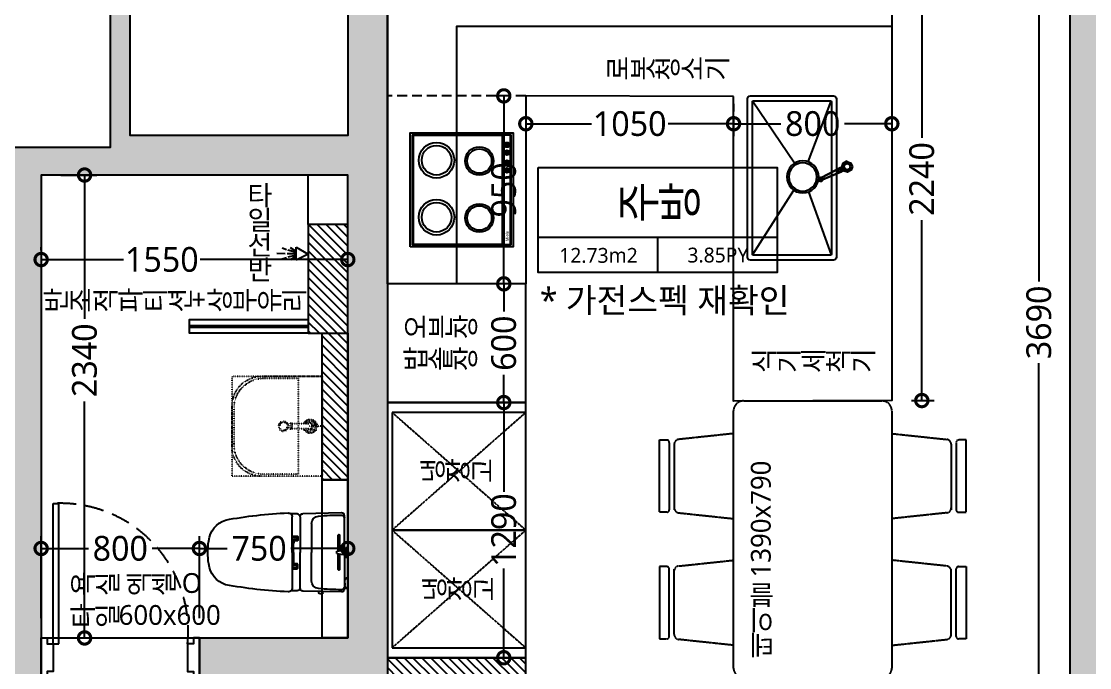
# Model space of a CAD drawing. Header units: millimetres. Extents: x -41292 to 298682, y -22072 to 33155.
# Drawn here: x 261458 to 266858, y 8389 to 11656 of the extents above; entities that cross this region are included whole.
import ezdxf
from ezdxf.enums import TextEntityAlignment as Align

# ---------------------------------------------------------------- set-up
doc = ezdxf.new("R2010")
doc.units = ezdxf.units.MM
for name, pattern in [('CONT', [2, 1, 1]), ('DASHED2', [0.375, 0.25, -0.125]), ('DH-HID2', [1.2, 0.8, -0.4]), ('DOT', [0.25, 0, -0.25]), ('HIDDEN', [9.525, 6.35, -3.175])]:
    doc.linetypes.add(name, pattern=pattern)
for name, color, linetype in [('0-ELC TEXT', 7, 'Continuous'), ('03-TEXT', 3, 'Continuous'), ('06-FUR', 6, 'Continuous'), ('07-DIM WAL', 5, 'Continuous'), ('3.기호.계단선', 30, 'Continuous'), ('BATH', 4, 'Continuous'), ('CO-BATH', 6, 'Continuous'), ('CO-FURB-DN', 9, 'Continuous'), ('fin', 5, 'Continuous'), ('FU-FURM', 251, 'DH-HID2'), ('P-门', 4, 'Continuous'), ('S-DIM', 7, 'Continuous'), ('TOILET-1', 6, 'Continuous'), ('문자선', 3, 'Continuous'), ('벽1', 2, 'Continuous'), ('욕실마감선', 4, 'Continuous'), ('인테리어_가구_제작', 6, 'Continuous'), ('인테리어_기타', 8, 'Continuous'), ('인테리어_창호', 4, 'Continuous'), ('인테리어_키친', 6, 'Continuous'), ('인테리어_해치_벽체', 8, 'Continuous'), ('창호', 4, 'Continuous')]:
    doc.layers.add(name, color=color, linetype=linetype)
doc.styles.add('DH-TEXT', font='@Microsoft JhengHei UI Light.ttf')
doc.styles.add('넥슨고딕', font='@Microsoft JhengHei Light.ttf')
doc.styles.add('돋움', font='malgun.ttf')
doc.styles.add('코레일둥고', font='@Microsoft JhengHei Light.ttf')
doc.dimstyles.new('50', dxfattribs={"dimscale": 50, "dimtxt": 2.5, "dimasz": 2.5, "dimexe": 1.25, "dimexo": 2, "dimtad": 0, "dimdec": 0, "dimtxsty": '넥슨고딕', "dimblk": 'DOTSMALL', "dimcen": 2.5, "dimclrd": 1, "dimclre": 1, "dimclrt": 2, "dimadec": 0, "dimazin": 0, "dimtfac": 1, "dimtdec": 0, "dimtix": 1, "dimtmove": 0, "dimatfit": 3, "dimldrblk": 'DOTSMALL', "dimfxl": 1.25, "dimarcsym": 0})

# ---------------------------------------------------------------- blocks, each defined once
blk = doc.blocks.new('rhsiehxedsl')
at = {"layer": '인테리어_해치_벽체'}
h = blk.add_hatch(color=256, dxfattribs=at)
h.dxf.hatch_style = 1
h.paths.add_polyline_path([(54266, -16290.6), (54266, -16490.6), (54366, -16490.6), (54366, -21710.6), (54566, -21710.6), (54566, -19100.6), (54641, -19100.6), (54641, -17710.6), (54566, -17710.6), (54566, -16290.6)])
h.paths.add_polyline_path([(52456, -17810.6), (53466, -17810.6), (53466, -18020.6), (52456, -18020.6)])
h.paths.add_polyline_path([(57966, -28160.6), (57966, -28360.6), (59146, -28360.6), (59146, -18980.6), (58046, -18980.6), (58046, -17710.6), (57181, -17710.6), (57181, -17910.6), (57846, -17910.6), (57846, -18665.6), (57636, -18665.6), (57636, -18880.6), (57266, -18880.6), (57266, -21510.6), (55466, -21510.6), (55466, -21710.6), (56386, -21710.6), (56386, -23110.6), (55556, -23110.6), (55556, -23310.6), (57236, -23310.6), (57236, -21810.6), (57566, -21810.6), (57566, -21710.6), (57466, -21710.6), (57466, -19230.6), (58986, -19230.6), (58986, -21710.6), (58366, -21710.6), (58366, -21810.6), (58986, -21810.6), (58986, -23210.6), (58846, -23210.6), (58846, -26860.6), (57966, -26860.6), (57966, -27060.6), (58846, -27060.6), (58846, -28160.6)])
h.paths.add_polyline_path([(54456, -27060.6), (54966, -27060.6), (54966, -26860.6), (54656, -26860.6), (54656, -23110.6), (54456, -23110.6)])
h.paths.add_polyline_path([(54456, -28160.6), (54566, -28160.6), (54566, -28650.6), (54456, -28650.6)])
h.paths.add_polyline_path([(49456, -23190.6), (49656, -23190.6), (49656, -28650.6), (49456, -28650.6)])
h.paths.add_polyline_path([(48556, -23190.6), (48556, -23390.6), (45866, -23390.6), (45866, -28280.6), (46566, -28280.6), (46566, -28480.6), (45666, -28480.6), (45666, -23190.6)])
h.paths.add_polyline_path([(49616, -18160.6), (50716, -18160.6), (50716, -18920.6), (49616, -18920.6)], flags=16)
h.paths.add_polyline_path([(48866, -16790.6), (49496, -16790.6), (49496, -16290.6), (50806, -16290.6), (50806, -16490.6), (49616, -16490.6), (49616, -17950.6), (50766, -17950.6), (50766, -17810.6), (51456, -17810.6), (51456, -18020.6), (50916, -18020.6), (50916, -21660.6), (49966, -21660.6), (49966, -21460.6), (50716, -21460.6), (50716, -19120.6), (49166, -19120.6), (49166, -21660.6), (48966, -21660.6), (48966, -18980.6), (49516, -18980.6), (49516, -18160.6), (48966, -18160.6), (48966, -17950.6), (49296, -17950.6), (49296, -17730.6), (49516, -17730.6), (49516, -16990.6), (48866, -16990.6)])
h.paths.add_polyline_path([(45666, -16790.6), (45866, -16790.6), (45866, -21460.6), (48066, -21460.6), (48066, -21660.6), (45866, -21660.6), (45866, -22050.6), (45666, -22050.6)])
at = {"layer": '벽1'}
for points in [[(48866, -16790.6), (49496, -16790.6), (49496, -16290.6), (50806, -16290.6), (50806, -16490.6), (49616, -16490.6), (49616, -17950.6), (50766, -17950.6), (50766, -17810.6), (51456, -17810.6), (51456, -18020.6), (50916, -18020.6), (50916, -21660.6)], [(49966, -21660.6), (49966, -21460.6), (50716, -21460.6), (50716, -19120.6), (49166, -19120.6), (49166, -21660.6)], [(48966, -21660.6), (48966, -18980.6), (49516, -18980.6), (49516, -18160.6), (48966, -18160.6), (48966, -17950.6), (49296, -17950.6), (49296, -17730.6), (49516, -17730.6), (49516, -16990.6), (48866, -16990.6), (48866, -16790.6)], [(54266, -16290.6), (54266, -16490.6), (54366, -16490.6), (54366, -21710.6), (54566, -21710.6), (54566, -19100.6), (54641, -19100.6), (54641, -17710.6), (54566, -17710.6), (54566, -16290.6), (54266, -16290.6)]]:
    blk.add_lwpolyline(points, dxfattribs=at)
blk.add_lwpolyline([(49616, -18160.6), (50716, -18160.6), (50716, -18920.6), (49616, -18920.6)], close=True, dxfattribs=at)
blk = doc.blocks.new('gasdgasdgsd')
at = {"layer": 'CO-BATH', "color": 8, "linetype": 'DOT'}
for p, q in [((103359.9, 11032.7), (103054.9, 11032.7)), ((103054.9, 11032.7), (103054.9, 10527.7)), ((103349.9, 11022.7), (103174.9, 11022.7)), ((103174.9, 11022.7), (103174.9, 10537.7)), ((103499.9, 10687.7), (103499.9, 10872.7)), ((103509.9, 10677.7), (103509.9, 10882.7)), ((103054.9, 10780.2), (103119.9, 10780.2)), ((103114.9, 10792.7), (103205.4, 10792.7)), ((103114.9, 10767.7), (103205.4, 10767.7)), ((103205.4, 10793.7), (103210.4, 10793.7)), ((103205.4, 10766.7), (103205.4, 10793.7)), ((103205.4, 10766.7), (103210.4, 10766.7)), ((103210.4, 10794.7), (103215.4, 10794.7)), ((103210.4, 10765.7), (103210.4, 10794.7)), ((103210.4, 10765.7), (103215.4, 10765.7)), ((103215.4, 10765.7), (103215.4, 10794.7)), ((103174.9, 10537.7), (103349.9, 10537.7)), ((103054.9, 10527.7), (103359.9, 10527.7))]:
    blk.add_line(p, q, dxfattribs=at)
blk.add_lwpolyline([(103509.9, 10527.7), (103509.9, 11032.7), (103054.9, 11032.7), (103054.9, 10527.7)], close=True, dxfattribs=at)
for radius in [25, 20]:
    blk.add_circle((103249.9, 10780.2), radius, dxfattribs=at)
for centre, radius, start, end in [((103349.9, 10872.7), 150, 0, 90), ((103359.9, 10882.7), 150, 0, 90), ((103114.9, 10780.2), 35, 20.9248, 339.0751), ((103114.9, 10780.2), 30, 24.6243, 335.3757), ((103114.9, 10780.2), 25, 30, 330), ((103114.9, 10780.2), 18, 43.9829, 316.017), ((103114.9, 10780.2), 12.5, 90, 270), ((103349.9, 10687.7), 150, 270, 0), ((103359.9, 10677.7), 150, 270, 0)]:
    blk.add_arc(centre, radius, start, end, dxfattribs=at)
blk = doc.blocks.new('A$C4B2D31F0')
at = {"layer": 'fin', "color": 8}
for p, q in [((168.9, 697.3), (168.9, 707.3)), ((168.9, 707.3), (216.9, 707.3)), ((192.9, 707.3), (192.9, 716)), ((216.9, 697.3), (216.9, 707.3)), ((185, 690.9), (20.4, 690.9)), ((37.2, 692.3), (24.7, 692.3)), ((37.2, 692.3), (49.7, 692.3)), ((106.4, 666.3), (184.4, 666.3)), ((106.4, 659.3), (185.5, 659.3)), ((168.9, 697.3), (216.9, 697.3)), ((186, 692.5), (180.6, 697.3)), ((181.6, 685.5), (186, 692.5)), ((187, 651.2), (181.6, 685.5)), ((181.6, 685.5), (204.3, 685.5)), ((186, 692.5), (199.9, 692.5)), ((187, 651.2), (198.9, 651.2)), ((198.9, 651.2), (204.3, 685.5)), ((199.9, 692.5), (205.3, 697.3)), ((204.3, 685.5), (199.9, 692.5)), ((200.4, 659.3), (279.4, 659.3)), ((200.9, 690.9), (365.5, 690.9)), ((201.4, 666.3), (279.4, 666.3)), ((-16, 576.9), (-16, 564.8)), ((-12, 580.9), (-4.8, 580.9)), ((-12, 560.8), (-4.3, 560.8)), ((47.7, 523.7), (192.9, 523.7)), ((338.2, 523.7), (192.9, 523.7)), ((12.6, 465.9), (192.9, 465.9)), ((192.9, 433.7), (146.6, 433.7)), ((373.3, 465.9), (192.9, 465.9)), ((192.9, 433.7), (239.3, 433.7)), ((192.9, 426.6), (13.7, 426.6)), ((192.9, 426.6), (372.2, 426.6))]:
    blk.add_line(p, q, dxfattribs=at)
for points in [[(20.4, 690.9), (7.9, 690.9, 0.421209), (-7.1, 675.5), (-2.4, 480.5, 0.001659)], [(365.5, 690.9), (378, 690.9, -0.421209), (392.9, 675.5), (388.3, 480.5, -0.001659)], [(12.6, 465.9, 0.371724), (-1.8, 451.2, 0.003515), (-1, 420.3, 0.320541)], [(110.4, 426.6), (110.4, 450.8, -0.414214), (114.4, 454.8), (130.9, 454.8, -0.414214), (134.9, 450.8), (134.9, 435.2), (134.9, 426.6)], [(134.9, 435.2), (144.6, 435.2, -0.414214), (146.6, 433.2), (146.6, 426.6)], [(251, 435.2), (241.3, 435.2, 0.414214), (239.3, 433.2), (239.3, 426.6)], [(275.5, 426.6), (275.5, 450.8, 0.414214), (271.5, 454.8), (255, 454.8, 0.414214), (251, 450.8), (251, 435.2), (251, 426.6)], [(373.3, 465.9, -0.371724), (387.7, 451.2, -0.003515), (386.9, 420.3, -0.320541)]]:
    blk.add_lwpolyline(points, format="xyb", dxfattribs=at)
for centre in [(122.9, 440.9), (262.9, 440.9)]:
    blk.add_circle(centre, 8, dxfattribs=at)
for centre, radius, start, end in [((24.7, 707.3), 15, 180, 270), ((49.7, 707.3), 15, 270, 0), ((1004.3, 663.1), 1000, 179.3116, 185.9437), ((20.4, 674.9), 16, 90, 179.3116), ((106.4, 662.8), 3.5, 90, 270), ((279.4, 662.8), 3.5, 270, 90), ((365.5, 674.9), 16, 0.6884, 90), ((-618.4, 663.1), 1000, 354.0563, 0.6884), ((-12, 576.9), 4, 90, 180), ((-12, 564.8), 4, 180, 270), ((49.4, 563.7), 40, 185.9437, 267.5129), ((336.5, 563.7), 40, 272.4871, 354.0563), ((12.6, 480.9), 15, 181.3651, 270), ((373.3, 480.9), 15, 270, 358.6349), ((13.7, 406.6), 20, 90, 182.3333), ((2197.7, 495.6), 2205.9, 182.3333, 190.6081), ((-1811.8, 495.6), 2205.9, 349.3919, 357.6667), ((372.2, 406.6), 20, 357.6667, 90), ((148.7, 128.9), 125.5, 198.2964, 263.4241), ((237.2, 128.9), 125.5, 276.5759, 341.7036), ((192.9, 405.9), 405.9, 261.6993, 270), ((192.9, 405.9), 405.9, 270, 278.3007)]:
    blk.add_arc(centre, radius, start, end, dxfattribs=at)
blk = doc.blocks.new('AC-8')
at = {"layer": 'BATH'}
for p, q in [((-50.8, 54), (-0.1, 142.7)), ((-0.1, 142.7), (45.4, 54)), ((45.4, 54), (-50.8, 54)), ((-24.7, 46.5), (-46.3, 12.2)), ((-13.5, 47.3), (-27.7, -7.9)), ((-1.6, 49.5), (-1.6, -10.8)), ((10.4, 47.3), (24.5, -7.9)), ((21.6, 46.5), (43.2, 12.2)), ((-31.4, -16.2), (-41.1, -49)), ((-1.6, -27.3), (-1.6, -88.5)), ((28.3, -16.2), (38, -49))]:
    blk.add_line(p, q, dxfattribs=at)
blk = doc.blocks.new('A$C1AC25B95')
at = {"layer": '욕실마감선', "color": 8}
for p, q in [((28.3, 72.3), (28.3, 75)), ((53.3, 73.7), (53.3, 75))]:
    blk.add_line(p, q, dxfattribs=at)
at = {"layer": 'TOILET-1', "linetype": 'Continuous', "xscale": 0.873786407766195, "yscale": 0.873786407766195, "zscale": 0.873786407766195, "rotation": 180}
blk.add_blockref('AC-8', (39.7, 124.7), dxfattribs=at)
blk = doc.blocks.new('asesdxd')
at = {"layer": 'P-门', "linetype": 'HIDDEN', "ltscale": 15}
blk.add_arc((79263.5, 8574.2), 645.8, 354.2444, 93.3276, dxfattribs=at)
at = {"layer": '창호'}
for p, q in [((79226, 8509.4), (79226, 9219.4)), ((79226, 9219.4), (79256, 9219.4)), ((79256, 8509.4), (79256, 9218.8)), ((79166, 8339.4), (79166, 8539.4)), ((79166, 8539.4), (79966, 8539.4)), ((79166, 8539.4), (79166, 8339.4)), ((79966, 8539.4), (79966, 8339.4)), ((79226, 8509.4), (79256, 8509.4))]:
    blk.add_line(p, q, dxfattribs=at)
for points in [[(79166, 8539.4), (79196, 8539.4), (79196, 8509.4), (79226, 8509.4), (79226, 8369.4), (79196, 8369.4), (79196, 8339.4), (79166, 8339.4), (79166, 8539.4)], [(79966, 8539.4), (79936, 8539.4), (79936, 8509.4), (79906, 8509.4), (79906, 8369.4), (79936, 8369.4), (79936, 8339.4), (79966, 8339.4), (79966, 8539.4)]]:
    blk.add_lwpolyline(points, dxfattribs=at)
blk = doc.blocks.new('FB-009')
at = {"layer": 'CO-FURB-DN', "color": 251}
for p, q in [((10, 510), (10, 10)), ((278, 510), (10, 510)), ((13.4, 505.2), (13.4, 53.7)), ((275.4, 505.2), (13.4, 505.2)), ((566, 510), (266.8, 510)), ((563.4, 505.2), (266.8, 505.2)), ((563.4, 53.7), (563.4, 505.2)), ((566, 10), (566, 510)), ((10, 50), (278, 50)), ((10, 10), (278, 10)), ((12.2, 46.5), (12.2, 13.4)), ((276.4, 46.5), (12.2, 46.5)), ((12.2, 13.4), (276.4, 13.4)), ((13.4, 53.7), (275.4, 53.7)), ((266.8, 53.7), (563.4, 53.7)), ((266.8, 50), (566, 50)), ((564.4, 46.5), (266.8, 46.5)), ((266.8, 13.4), (564.4, 13.4)), ((266.8, 10), (566, 10)), ((385, 40.6), (385, 21.8)), ((388, 40.6), (388, 21.8)), ((424.2, 40.6), (424.2, 21.8)), ((427.2, 40.6), (427.2, 21.8)), ((474.9, 40.6), (474.9, 21.8)), ((477.9, 40.6), (477.9, 21.8)), ((514, 40.6), (514, 21.8)), ((517, 40.6), (517, 21.8)), ((564.4, 13.4), (564.4, 46.5))]:
    blk.add_line(p, q, dxfattribs=at)
at = {"layer": 'CO-FURB-DN'}
blk.add_lwpolyline([(0, 520), (576, 520), (576, 0), (0, 0)], close=True, dxfattribs=at)
at = {"layer": 'CO-FURB-DN', "color": 251}
for centre, radius in [((149.6, 387.2), 89.9), ((149.6, 387.2), 74.9), ((437.6, 387.2), 89.9), ((437.6, 387.2), 74.9), ((145.8, 170.8), 72), ((145.8, 170.8), 62), ((433.8, 170.8), 72), ((433.8, 170.8), 62), ((386.5, 31.2), 12.5), ((386.5, 31.2), 9.52), ((425.6, 31.2), 12.5), ((425.6, 31.2), 9.52), ((476.3, 31.2), 12.5), ((476.3, 31.2), 9.52), ((515.5, 31.2), 12.5), ((515.5, 31.2), 9.52)]:
    blk.add_circle(centre, radius, dxfattribs=at)
at = {"layer": 'CO-FURB-DN', "color": 251, "style": 'DH-TEXT'}
blk.add_text('Miele', height=15, dxfattribs=at).set_placement((29, 23.1))
blk = doc.blocks.new('F-507')
at = {"layer": 'FU-FURM'}
for p, q in [((462.5, 775), (97.4, 775)), ((97.4, 775), (97.4, 737.5)), ((462.5, 737.5), (462.5, 775)), ((737.5, 775), (1102.6, 775)), ((737.5, 737.5), (737.5, 775)), ((1102.6, 775), (1102.6, 737.5)), ((109.9, 725), (450, 725)), ((1090.1, 725), (750, 725)), ((64.9, 400), (94.5, 678.3)), ((119.3, 700), (450, 700)), ((465.4, 678.3), (495, 400)), ((734.6, 678.3), (705, 400)), ((1080.7, 700), (750, 700)), ((1135.1, 400), (1105.5, 678.3)), ((-50, 400), (1250, 400)), ((-100, -350), (-100, 350)), ((1300, 350), (1300, -350)), ((1250, -400), (-50, -400)), ((64.9, -400), (94.5, -678.3)), ((465.4, -678.3), (495, -400)), ((734.6, -678.3), (705, -400)), ((1135.1, -400), (1105.5, -678.3)), ((119.3, -700), (450, -700)), ((1080.7, -700), (750, -700)), ((97.4, -775), (97.4, -737.5)), ((109.9, -725), (450, -725)), ((462.5, -737.5), (462.5, -775)), ((737.5, -737.5), (737.5, -775)), ((1090.1, -725), (750, -725)), ((1102.6, -775), (1102.6, -737.5)), ((462.5, -775), (97.4, -775)), ((737.5, -775), (1102.6, -775))]:
    blk.add_line(p, q, dxfattribs=at)
for centre, radius, start, end in [((109.9, 737.5), 12.5, 180, 270), ((450, 737.5), 12.5, 270, 0), ((750, 737.5), 12.5, 180, 270), ((1090.1, 737.5), 12.5, 270, 0), ((119.3, 675), 25, 90, 172.4054), ((440.6, 675), 25, 7.5946, 90), ((759.4, 675), 25, 90, 172.4054), ((1080.7, 675), 25, 7.5946, 90), ((-50, 350), 50, 90, 180), ((1250, 350), 50, 0, 90), ((-50, -350), 50, 180, 270), ((1250, -350), 50, 270, 0), ((119.3, -675), 25, 187.5946, 270), ((440.6, -675), 25, 270, 352.4054), ((759.4, -675), 25, 187.5946, 270), ((1080.7, -675), 25, 270, 352.4054), ((109.9, -737.5), 12.5, 90, 180), ((450, -737.5), 12.5, 0, 90), ((750, -737.5), 12.5, 90, 180), ((1090.1, -737.5), 12.5, 0, 90)]:
    blk.add_arc(centre, radius, start, end, dxfattribs=at)
blk = doc.blocks.new('A$Cd2137294')
at = {"color": 8}
for p, q in [((0, 515.7), (0, 95.7)), ((815, 530.7), (15, 530.7)), ((25, 500.7), (25, 110.7)), ((340.8, 293.2), (26.5, 504.3)), ((800, 505.7), (30, 505.7)), ((803.5, 504.3), (476.8, 296.3)), ((805, 110.7), (805, 500.7)), ((830, 95.7), (830, 515.7)), ((333.3, 224.1), (26.5, 107.2)), ((485.4, 221.7), (803.5, 107.2)), ((15, 80.7), (815, 80.7)), ((30, 105.7), (800, 105.7)), ((369.9, 37.2, 10), (387.7, 73, 30))]:
    blk.add_line(p, q, dxfattribs=at)
for points, elevation in [([(356.2, 0), (375.9, 6.6), (385.1, 25.1), (378.5, 44.7), (360, 54), (340.3, 47.4), (331.1, 28.9), (337.7, 9.2)], -74.1), ([(356.5, 10.4), (368.3, 14.3), (373.8, 25.5), (369.9, 37.2), (358.8, 42.8), (347, 38.8), (341.4, 27.7), (345.4, 15.9)], 10)]:
    blk.add_lwpolyline(points, close=True, dxfattribs=dict(at, elevation=elevation))
blk.add_lwpolyline([(356.5, 10.4), (368.3, 14.3), (373.8, 25.5), (369.9, 37.2), (358.8, 42.8), (347, 38.8), (341.4, 27.7), (345.4, 15.9)], close=True, dxfattribs=at)
for centre, radius in [((409.8, 250.8), 81), ((409.8, 250.8), 71), ((357.5, 25.9), 21.9)]:
    blk.add_circle(centre, radius, dxfattribs=at)
for centre, radius, start, end in [((15, 515.7), 15, 90, 180), ((30, 500.7), 5, 90, 180), ((800, 500.7), 5, 0, 90), ((815, 515.7), 15, 0, 90), ((30, 110.7), 5, 180, 270), ((800, 110.7), 5, 270, 0), ((15, 95.7), 15, 180, 270), ((815, 95.7), 15, 270, 0)]:
    blk.add_arc(centre, radius, start, end, dxfattribs=at)
for points in [[(421.6, 167.8, -10), (421.9, 163.2, 40), (416.1, 159.4, 40), (412, 161.5, -10)], [(421.9, 163.2, 40), (428.1, 160.2, 40), (431.9, 162.7, -10), (421.6, 167.8, -10)], [(431.9, 162.7, -10), (428.1, 160.2, 40), (428.5, 153.3, 40), (432.6, 156.2, -10)], [(422.5, 150.1, 20), (382.5, 53.3, -30), (364, 62.5, -30), (413.2, 154.7, 20)], [(364, 62.5, -50), (364, 62.5, -30), (413.2, 154.7, 20), (413.2, 154.7)], [(422.5, 150.1), (413.2, 154.7), (364, 62.5, -50), (382.5, 53.3, -50)], [(382.5, 53.3, -30), (382.5, 53.3, -50), (422.5, 150.1), (422.5, 150.1, 20)], [(422.5, 150.1), (423, 149.9, -10), (412.7, 155, -10), (413.2, 154.7)], [(422.7, 154.5, 40), (422.5, 150.1, 20), (413.2, 154.7, 20), (416.6, 152.6, 40)], [(376.6, 78.6, 30), (358.8, 42.8, 10), (358.8, 42.8), (376.6, 78.6, 30)], [(369.9, 37.2, 10), (358.8, 42.8, 10), (376.6, 78.6, 30), (387.7, 73, 30)], [(376.6, 78.6, 30), (387.7, 73, 30), (369.9, 37.2), (358.8, 42.8)], [(382.5, 53.3, -30), (369.9, 37.2), (358.8, 42.8), (364, 62.5, -30)], [(358.8, 42.8), (364, 62.5, -30), (364, 62.5, -50), (359.5, 53.6, -70)], [(378, 44.3, -70), (382.5, 53.3, -50), (364, 62.5, -50), (359.5, 53.6, -70)], [(369.9, 37.2, 10), (369.9, 37.2, 10), (387.7, 73, 30), (369.9, 37.2)], [(339.9, 47, -70), (347, 38.8), (341.4, 27.7), (330.6, 28.5, -70)], [(358.8, 42.8), (347, 38.8), (339.9, 47, -70), (359.5, 53.6, -70)], [(359.5, 53.6, -70), (358.8, 42.8), (369.9, 37.2), (378, 44.3, -70)], [(382.5, 53.3, -30), (369.9, 37.2), (378, 44.3, -70), (382.5, 53.3, -50)], [(373.8, 25.5), (369.9, 37.2), (378, 44.3, -70), (384.6, 24.7, -70)]]:
    blk.add_3dface(points, dxfattribs=at)
for points, invisible_edges in [([(428.5, 153.3, 40), (428.1, 160.2, 40), (421.9, 163.2, 40), (416.1, 159.4, 40)], 8), ([(413.2, 154.7), (412.7, 155, -10), (412, 161.5, -10), (416.1, 159.4, 40)], 8), ([(416.1, 159.4, 40), (416.6, 152.6, 40), (413.2, 154.7, 20), (413.2, 154.7)], 8), ([(416.1, 159.4, 40), (416.6, 152.6, 40), (422.7, 154.5, 40), (428.5, 153.3, 40)], 8), ([(422.7, 154.5, 40), (422.5, 150.1, 20), (422.5, 150.1), (423, 149.9, -10)], 8), ([(423, 149.9, -10), (432.6, 156.2, -10), (428.5, 153.3, 40), (422.7, 154.5, 40)], 8), ([(358.8, 42.8, 10), (347, 38.8, 10), (341.4, 27.7, 10), (345.4, 15.9, 10)], 8), ([(369.9, 37.2, 10), (358.8, 42.8, 10), (345.4, 15.9, 10), (356.5, 10.4, 10)], 10), ([(356.5, 10.4, 10), (368.3, 14.3, 10), (373.8, 25.5, 10), (369.9, 37.2, 10)], 8)]:
    blk.add_3dface(points, dxfattribs=dict(at, invisible_edges=invisible_edges))
blk = doc.blocks.new('ediehsx')
at = {"layer": '인테리어_해치_벽체'}
h = blk.add_hatch(dxfattribs=at)
h.set_pattern_fill('ANSI31', color=256, scale=10, angle=450)
h.paths.add_polyline_path([(51456, -7810.6), (52456, -7810.6), (52456, -8020.6), (51456, -8020.6)])
h.paths.add_polyline_path([(54456, -18160.6), (54566.7, -18160.6), (54566.7, -17960.6), (54456, -17960.6)])
h.paths.add_polyline_path([(58986, -10080.6), (58986, -10910.6), (58856, -10910.6), (58856, -10080.6)])
h.paths.add_polyline_path([(58986, -9480.6), (58786, -9480.6), (58786, -10080.6), (58986, -10080.6)])
h.paths.add_polyline_path([(50716, -9920.6), (50716, -10660.6), (50586, -10660.6), (50586, -9920.6)])
h.paths.add_polyline_path([(50716, -9370.6), (50516, -9370.6), (50516, -9920.6), (50716, -9920.6)])
h.paths.add_polyline_path([(51616, -11560.6), (50916, -11560.6), (50916, -11660.6), (51616, -11660.6)])
h.paths.add_polyline_path([(47966, -11660.6), (48066, -11660.6), (48066, -12190.6), (47966, -12190.6)])
at = {"layer": '03-TEXT'}
blk.add_lwpolyline([(51616, -11560.6), (50916, -11560.6), (50916, -11660.6), (51616, -11660.6)], close=True, dxfattribs=at)
at = {"layer": '문자선'}
for points in [[(50716, -9370.6), (50516, -9370.6), (50516, -9920.6), (50716, -9920.6), (50716, -9370.6)], [(50716, -9920.6), (50716, -10660.6), (50586, -10660.6), (50586, -9920.6), (50716, -9920.6)]]:
    blk.add_lwpolyline(points, dxfattribs=at)
blk = doc.blocks.new('_DotSmall')
at = {"color": 0, "linetype": 'ByBlock', "const_width": 0.5}
blk.add_lwpolyline([(-0.0625, 0, 1), (0.0625, 0, 1)], format="xyb", close=True, dxfattribs=at)
blk = doc.blocks.new('*D415')
at = {"layer": 'Defpoints', "color": 0, "transparency": 16777216}
for p in [(264008.4, 10329.4), (263896.9, 9729.4), (264008.4, 9729.4)]:
    blk.add_point(p, dxfattribs=at)
at = {"layer": 'S-DIM', "color": 1, "lineweight": -2, "transparency": 16777216}
for p, q in [((263908.4, 10329.4), (263834.4, 10329.4)), ((263896.9, 10329.4), (263896.9, 10189.5)), ((263896.9, 9729.4), (263896.9, 9869.3)), ((263908.4, 9729.4), (263834.4, 9729.4))]:
    blk.add_line(p, q, dxfattribs=at)
at = {"layer": 'S-DIM', "color": 1, "lineweight": -2, "transparency": 16777216, "xscale": 125, "yscale": 125, "zscale": 125}
for p, rotation in [((263896.9, 10329.4), 90), ((263896.9, 9729.4), 270)]:
    blk.add_blockref('_DotSmall', p, dxfattribs=dict(at, rotation=rotation))
at = {"layer": 'S-DIM', "color": 2, "transparency": 16777216, "insert": (263896.9, 10029.4), "char_height": 125, "attachment_point": 5, "rotation": 90, "style": '넥슨고딕'}
blk.add_mtext('600', dxfattribs=at)
blk = doc.blocks.new('*D399')
at = {"layer": 'Defpoints', "color": 0, "transparency": 16777216}
for p in [(264008.4, 9729.4), (263896.9, 8439.4), (264008.4, 8439.4)]:
    blk.add_point(p, dxfattribs=at)
at = {"layer": 'S-DIM', "color": 1, "lineweight": -2, "transparency": 16777216}
for p, q in [((263908.4, 9729.4), (263834.4, 9729.4)), ((263896.9, 9729.4), (263896.9, 9278.2)), ((263896.9, 8439.4), (263896.9, 8890.6)), ((263908.4, 8439.4), (263834.4, 8439.4))]:
    blk.add_line(p, q, dxfattribs=at)
at = {"layer": 'S-DIM', "color": 1, "lineweight": -2, "transparency": 16777216, "xscale": 125, "yscale": 125, "zscale": 125}
for p, rotation in [((263896.9, 9729.4), 90), ((263896.9, 8439.4), 270)]:
    blk.add_blockref('_DotSmall', p, dxfattribs=dict(at, rotation=rotation))
at = {"layer": 'S-DIM', "color": 2, "transparency": 16777216, "insert": (263896.9, 9084.4), "char_height": 125, "attachment_point": 5, "rotation": 90, "style": '넥슨고딕'}
blk.add_mtext('1290', dxfattribs=at)
blk = doc.blocks.new('*D400')
at = {"layer": 'Defpoints', "color": 0, "transparency": 16777216}
for p in [(263896.9, 11279.4), (264011.9, 11279.4), (264008.4, 10329.4)]:
    blk.add_point(p, dxfattribs=at)
at = {"layer": 'S-DIM', "color": 1, "lineweight": -2, "transparency": 16777216}
for p, q in [((263911.9, 11279.4), (263834.4, 11279.4)), ((263896.9, 11279.4), (263896.9, 10965.4)), ((263896.9, 10329.4), (263896.9, 10643.4)), ((263908.4, 10329.4), (263834.4, 10329.4))]:
    blk.add_line(p, q, dxfattribs=at)
at = {"layer": 'S-DIM', "color": 1, "lineweight": -2, "transparency": 16777216, "xscale": 125, "yscale": 125, "zscale": 125}
for p, rotation in [((263896.9, 11279.4), 90), ((263896.9, 10329.4), 270)]:
    blk.add_blockref('_DotSmall', p, dxfattribs=dict(at, rotation=rotation))
at = {"layer": 'S-DIM', "color": 2, "transparency": 16777216, "insert": (263896.9, 10804.4), "char_height": 125, "attachment_point": 5, "rotation": 90, "style": '넥슨고딕'}
blk.add_mtext('950', dxfattribs=at)
blk = doc.blocks.new('*D401')
at = {"layer": 'Defpoints', "color": 0, "transparency": 16777216}
for p in [(264008.4, 11279.4), (265058.5, 11275.5), (265058.5, 11138.7)]:
    blk.add_point(p, dxfattribs=at)
at = {"layer": 'S-DIM', "color": 1, "lineweight": -2, "transparency": 16777216}
for p, q in [((264008.4, 11179.4), (264008.4, 11076.2)), ((264008.4, 11138.7), (264339.7, 11138.7)), ((265058.5, 11138.7), (264727.2, 11138.7)), ((265058.5, 11175.5), (265058.5, 11076.2))]:
    blk.add_line(p, q, dxfattribs=at)
at = {"layer": 'S-DIM', "color": 1, "lineweight": -2, "transparency": 16777216, "xscale": 125, "yscale": 125, "zscale": 125, "rotation": 180}
blk.add_blockref('_DotSmall', (264008.4, 11138.7), dxfattribs=at)
at = {"layer": 'S-DIM', "color": 1, "lineweight": -2, "transparency": 16777216, "xscale": 125, "yscale": 125, "zscale": 125}
blk.add_blockref('_DotSmall', (265058.5, 11138.7), dxfattribs=at)
at = {"layer": 'S-DIM', "color": 2, "transparency": 16777216, "insert": (264533.5, 11138.7), "char_height": 125, "attachment_point": 5, "style": '넥슨고딕'}
blk.add_mtext('1050', dxfattribs=at)
blk = doc.blocks.new('*D402')
at = {"layer": 'Defpoints', "color": 0, "transparency": 16777216}
for p in [(265058.5, 11138.7), (265858.4, 11138.7), (265858.4, 11138.7)]:
    blk.add_point(p, dxfattribs=at)
at = {"layer": 'S-DIM', "color": 1, "lineweight": -2, "transparency": 16777216}
for p, q in [((265058.5, 11238.7), (265058.5, 11201.2)), ((265858.4, 11238.7), (265858.4, 11201.2)), ((265058.5, 11138.7), (265297.6, 11138.7)), ((265858.4, 11138.7), (265619.3, 11138.7))]:
    blk.add_line(p, q, dxfattribs=at)
at = {"layer": 'S-DIM', "color": 1, "lineweight": -2, "transparency": 16777216, "xscale": 125, "yscale": 125, "zscale": 125, "rotation": 180}
blk.add_blockref('_DotSmall', (265058.5, 11138.7), dxfattribs=at)
at = {"layer": 'S-DIM', "color": 1, "lineweight": -2, "transparency": 16777216, "xscale": 125, "yscale": 125, "zscale": 125}
blk.add_blockref('_DotSmall', (265858.4, 11138.7), dxfattribs=at)
at = {"layer": 'S-DIM', "color": 2, "transparency": 16777216, "insert": (265458.5, 11138.7), "char_height": 125, "attachment_point": 5, "style": '넥슨고딕'}
blk.add_mtext('800', dxfattribs=at)
blk = doc.blocks.new('*D403')
at = {"layer": 'Defpoints', "color": 0, "transparency": 16777216}
for p in [(265858.4, 11979.4), (265858.4, 9739.4), (266010.2, 9739.4)]:
    blk.add_point(p, dxfattribs=at)
at = {"layer": 'S-DIM', "color": 1, "lineweight": -2, "transparency": 16777216}
for p, q in [((265958.4, 11979.4), (266072.7, 11979.4)), ((266010.2, 11979.4), (266010.2, 11068.1)), ((266010.2, 9739.4), (266010.2, 10650.7)), ((265958.4, 9739.4), (266072.7, 9739.4))]:
    blk.add_line(p, q, dxfattribs=at)
at = {"layer": 'S-DIM', "color": 1, "lineweight": -2, "transparency": 16777216, "xscale": 125, "yscale": 125, "zscale": 125}
for p, rotation in [((266010.2, 11979.4), 90), ((266010.2, 9739.4), 270)]:
    blk.add_blockref('_DotSmall', p, dxfattribs=dict(at, rotation=rotation))
at = {"layer": 'S-DIM', "color": 2, "transparency": 16777216, "insert": (266010.2, 10859.4), "char_height": 125, "attachment_point": 5, "rotation": 90, "style": '넥슨고딕'}
blk.add_mtext('2240', dxfattribs=at)
blk = doc.blocks.new('*D386')
at = {"layer": 'Defpoints', "color": 0, "transparency": 16777216}
for p in [(263108.4, 10452), (261558.4, 10400.1), (263108.4, 10400.1)]:
    blk.add_point(p, dxfattribs=at)
at = {"layer": 'S-DIM', "color": 1, "lineweight": -2, "transparency": 16777216}
for p, q in [((261558.4, 10500.1), (261558.4, 10514.5)), ((263108.4, 10500.1), (263108.4, 10514.5)), ((261558.4, 10452), (261974.7, 10452)), ((263108.4, 10452), (262362.2, 10452))]:
    blk.add_line(p, q, dxfattribs=at)
at = {"layer": 'S-DIM', "color": 1, "lineweight": -2, "transparency": 16777216, "xscale": 125, "yscale": 125, "zscale": 125, "rotation": 180}
blk.add_blockref('_DotSmall', (261558.4, 10452), dxfattribs=at)
at = {"layer": 'S-DIM', "color": 1, "lineweight": -2, "transparency": 16777216, "xscale": 125, "yscale": 125, "zscale": 125}
blk.add_blockref('_DotSmall', (263108.4, 10452), dxfattribs=at)
at = {"layer": 'S-DIM', "color": 2, "transparency": 16777216, "insert": (262168.5, 10452), "char_height": 125, "attachment_point": 5, "style": '넥슨고딕'}
blk.add_mtext('1550', dxfattribs=at)
blk = doc.blocks.new('*D420')
at = {"layer": 'Defpoints', "color": 0, "transparency": 16777216}
for p in [(262358.4, 8991.7), (261558.4, 8539.4), (262358.4, 8539.4)]:
    blk.add_point(p, dxfattribs=at)
at = {"layer": 'S-DIM', "color": 1, "lineweight": -2, "transparency": 16777216}
for p, q in [((261558.4, 8639.4), (261558.4, 9054.2)), ((262358.4, 8639.4), (262358.4, 9054.2)), ((261558.4, 8991.7), (261797.6, 8991.7)), ((262358.4, 8991.7), (262119.2, 8991.7))]:
    blk.add_line(p, q, dxfattribs=at)
at = {"layer": 'S-DIM', "color": 1, "lineweight": -2, "transparency": 16777216, "xscale": 125, "yscale": 125, "zscale": 125, "rotation": 180}
blk.add_blockref('_DotSmall', (261558.4, 8991.7), dxfattribs=at)
at = {"layer": 'S-DIM', "color": 1, "lineweight": -2, "transparency": 16777216, "xscale": 125, "yscale": 125, "zscale": 125}
blk.add_blockref('_DotSmall', (262358.4, 8991.7), dxfattribs=at)
at = {"layer": 'S-DIM', "color": 2, "transparency": 16777216, "insert": (261958.4, 8991.7), "char_height": 125, "attachment_point": 5, "style": '넥슨고딕'}
blk.add_mtext('800', dxfattribs=at)
blk = doc.blocks.new('*D421')
at = {"layer": 'Defpoints', "color": 0, "transparency": 16777216}
for p in [(263108.4, 8991.7), (262358.4, 8539.4), (263108.4, 8539.4)]:
    blk.add_point(p, dxfattribs=at)
at = {"layer": 'S-DIM', "color": 1, "lineweight": -2, "transparency": 16777216}
for p, q in [((262358.4, 8639.4), (262358.4, 9054.2)), ((263108.4, 8639.4), (263108.4, 9054.2)), ((262358.4, 8991.7), (262499, 8991.7)), ((263108.4, 8991.7), (262820.7, 8991.7))]:
    blk.add_line(p, q, dxfattribs=at)
at = {"layer": 'S-DIM', "color": 1, "lineweight": -2, "transparency": 16777216, "xscale": 125, "yscale": 125, "zscale": 125, "rotation": 180}
blk.add_blockref('_DotSmall', (262358.4, 8991.7), dxfattribs=at)
at = {"layer": 'S-DIM', "color": 1, "lineweight": -2, "transparency": 16777216, "xscale": 125, "yscale": 125, "zscale": 125}
blk.add_blockref('_DotSmall', (263108.4, 8991.7), dxfattribs=at)
at = {"layer": 'S-DIM', "color": 2, "transparency": 16777216, "insert": (262659.9, 8991.7), "char_height": 125, "attachment_point": 5, "style": '넥슨고딕'}
blk.add_mtext('750', dxfattribs=at)
blk = doc.blocks.new('*D422')
at = {"layer": 'Defpoints', "color": 0, "transparency": 16777216}
for p in [(261558.4, 10879.4), (261777.8, 10879.4), (261558.4, 8539.4)]:
    blk.add_point(p, dxfattribs=at)
at = {"layer": 'S-DIM', "color": 1, "lineweight": -2, "transparency": 16777216}
for p, q in [((261658.4, 10879.4), (261840.3, 10879.4)), ((261777.8, 10879.4), (261777.8, 10151.8)), ((261777.8, 8539.4), (261777.8, 9734.4)), ((261658.4, 8539.4), (261840.3, 8539.4))]:
    blk.add_line(p, q, dxfattribs=at)
at = {"layer": 'S-DIM', "color": 1, "lineweight": -2, "transparency": 16777216, "xscale": 125, "yscale": 125, "zscale": 125}
for p, rotation in [((261777.8, 10879.4), 90), ((261777.8, 8539.4), 270)]:
    blk.add_blockref('_DotSmall', p, dxfattribs=dict(at, rotation=rotation))
at = {"layer": 'S-DIM', "color": 2, "transparency": 16777216, "insert": (261777.8, 9943.1), "char_height": 125, "attachment_point": 5, "rotation": 90, "style": '넥슨고딕'}
blk.add_mtext('2340', dxfattribs=at)
blk = doc.blocks.new('*D467')
at = {"layer": 'Defpoints', "color": 0, "transparency": 16777216}
for p in [(266601.8, 11979.4), (266758.4, 11979.4), (266758.4, 8289.4)]:
    blk.add_point(p, dxfattribs=at)
at = {"layer": 'S-DIM', "color": 1, "lineweight": -2, "transparency": 16777216}
for p, q in [((266658.4, 11979.4), (266539.3, 11979.4)), ((266601.8, 11979.4), (266601.8, 10340.8)), ((266601.8, 8289.4), (266601.8, 9928)), ((266658.4, 8289.4), (266539.3, 8289.4))]:
    blk.add_line(p, q, dxfattribs=at)
at = {"layer": 'S-DIM', "color": 1, "lineweight": -2, "transparency": 16777216, "xscale": 125, "yscale": 125, "zscale": 125}
for p, rotation in [((266601.8, 11979.4), 90), ((266601.8, 8289.4), 270)]:
    blk.add_blockref('_DotSmall', p, dxfattribs=dict(at, rotation=rotation))
at = {"layer": 'S-DIM', "color": 2, "transparency": 16777216, "insert": (266601.8, 10134.4), "char_height": 125, "attachment_point": 5, "rotation": 90, "style": '넥슨고딕'}
blk.add_mtext('3690', dxfattribs=at)

msp = doc.modelspace()

# ---------------------------------------------------------------- linework, layer by layer
at = {"layer": '06-FUR'}
for points in [[(265058.53, 11275.51), (264008.38, 11279.4), (264008.38, 10329.4), (263308.38, 10329.4), (263308.38, 11979.4), (265858.38, 11979.4), (265858.38, 9739.4), (265058.53, 9735.51), (265058.53, 11275.51)], [(265858.38, 11629.4), (263658.38, 11629.4), (263658.38, 10329.4)], [(263308.38, 9729.4), (264008.38, 9729.4), (264008.38, 10329.4), (263308.38, 10329.4), (263308.38, 9729.4)]]:
    msp.add_lwpolyline(points, dxfattribs=at)
msp.add_lwpolyline([(264008.38, 9729.4), (263308.38, 9729.4), (263308.38, 8439.4), (264008.38, 8439.4)], close=True, dxfattribs=at)
at = {"layer": 'FU-FURM'}
for p, q in [((264008.38, 9679.4), (263332.38, 9084.4)), ((263332.38, 9679.4), (264008.38, 9084.4)), ((264008.38, 9084.4), (263332.38, 8489.4)), ((263332.38, 9084.4), (264008.38, 8489.4))]:
    msp.add_line(p, q, dxfattribs=at)
for points in [[(263332.38, 9679.4), (263332.38, 9084.4), (264008.38, 9084.4), (264008.38, 9679.4)], [(263332.38, 9084.4), (263332.38, 8489.4), (264008.38, 8489.4), (264008.38, 9084.4)]]:
    msp.add_lwpolyline(points, close=True, dxfattribs=at)
at = {"layer": '인테리어_가구_제작', "color": 8, "linetype": 'CONT', "ltscale": 200}
for points in [[(262908.38, 10629.4), (262908.38, 10879.4)], [(262908.38, 10079.4), (262308.38, 10079.4), (262308.38, 10149.4), (262908.38, 10149.4), (262908.38, 10079.4)]]:
    msp.add_lwpolyline(points, dxfattribs=at)
msp.add_lwpolyline([(262978.38, 9339.4), (263108.38, 9339.4), (263108.38, 8539.4), (262978.38, 8539.4)], close=True, dxfattribs=at)
at = {"layer": '인테리어_기타', "color": 152, "true_color": 0x2776bb}
msp.add_line((264674.85, 10387.02), (264674.85, 10563.9), dxfattribs=at)
msp.add_lwpolyline([(264071.24, 10917.66), (265278.45, 10917.66), (265278.45, 10563.9), (264071.24, 10563.9)], close=True, dxfattribs=at)
msp.add_lwpolyline([(265278.45, 10563.9), (265278.45, 10387.02), (264071.24, 10387.02), (264071.24, 10563.9)], dxfattribs=at)
at = {"layer": '인테리어_창호'}
msp.add_lwpolyline([(262908.38, 10109.4), (262308.38, 10109.4), (262308.38, 10119.4), (262908.38, 10119.4), (262908.38, 10109.4)], dxfattribs=at)
at = {"layer": '인테리어_키친', "color": 8, "linetype": 'DASHED2', "ltscale": 200}
msp.add_lwpolyline([(264008.38, 11279.4), (263308.38, 11279.4)], dxfattribs=at)

# ---------------------------------------------------------------- block references
for name, p in [('asesdxd', (182392.4, 0)), ('rhsiehxedsl', (212392.4, 30000)), ('ediehsx', (212392.4, 20000))]:
    msp.add_blockref(name, p)
at = {"layer": '06-FUR', "xscale": 0.7874015748031495, "yscale": 0.7874015748031495, "zscale": 0.7874015748031495, "rotation": 89.44313006269327}
msp.add_blockref('A$C1AC25B95', (262908.08, 10448.08), dxfattribs=at)
at = {"layer": '07-DIM WAL', "rotation": 270}
msp.add_blockref('F-507', (265458.46, 9637.45), dxfattribs=at)
at = {"layer": '3.기호.계단선', "xscale": -1}
msp.add_blockref('gasdgasdgsd', (366033.31, -1170.82), dxfattribs=at)
at = {"layer": 'CO-FURB-DN', "rotation": 89.99999999999997}
msp.add_blockref('FB-009', (263944.38, 10516.4), dxfattribs=at)
at = {"layer": 'TOILET-1', "xscale": -1, "rotation": 270}
msp.add_blockref('A$C4B2D31F0', (262401.09, 8779.09), dxfattribs=at)
at = {"layer": '인테리어_가구_제작', "color": 8, "xscale": -1, "rotation": 90}
msp.add_blockref('A$Cd2137294', (265659.12, 11279.4), dxfattribs=at)

# ---------------------------------------------------------------- texts
at = {"layer": '0-ELC TEXT', "style": '코레일둥고'}
for s, p in [('로봇청소기', (264404.81, 11372.21)), ('오븐장', (263381.74, 10066.25)), ('밥솥장', (263381.74, 9904.57)), ('식기세척기', (265141.96, 9895.13)), ('냉장고', (263468.2, 9338.87)), ('냉장고', (263476.97, 8741.16))]:
    msp.add_text(s, height=100, dxfattribs=at).set_placement(p)
msp.add_text('타일선반', height=100, rotation=270, dxfattribs=at).set_placement((262717.96, 10846.79), align=Align.TOP_LEFT)
for s, p in [('반조적파티션+상부유리', (261564.13, 10300.64)), ('욕실 엑셀 O', (261699.38, 8867.06)), ('타일600x600', (261699.38, 8705.65))]:
    msp.add_text(s, height=100, dxfattribs=at).set_placement(p, align=Align.TOP_LEFT)
msp.add_text('테이블 1390x790', height=100, rotation=90, dxfattribs=at).set_placement((265246.14, 8435.02))
at = {"layer": '03-TEXT'}
for s, height, style, p in [('주방', 166.667, '코레일둥고', (264669.87, 10664.2)), ('12.73m2', 75, '넥슨고딕', (264375.82, 10435.9)), ('3.85PY', 75, '넥슨고딕', (264979.33, 10437.29))]:
    msp.add_text(s, height=height, dxfattribs=dict(at, style=style)).set_placement(p, align=Align.CENTER)
at = {"layer": '문자선', "insert": (264079.41, 10308.14), "char_height": 123.996, "attachment_point": 1, "style": '돋움'}
msp.add_mtext_dynamic_manual_height_columns('* 가전스펙 재확인', width=4545.4097, gutter_width=184.39, heights=[2153.82], dxfattribs=at)

# ---------------------------------------------------------------- dimensions: what is measured, and where the dimension line sits
at = {"layer": 'S-DIM'}
for base, p1, p2, picture, middle in [((266010.22, 9739.4), (265858.38, 11979.4), (265858.38, 9739.4), '*D403', (266010.22, 10859.4)), ((266601.79, 11979.4), (266758.38, 8289.4), (266758.38, 11979.4), '*D467', (266601.79, 10134.4)), ((263896.86, 9729.4), (264008.38, 10329.4), (264008.38, 9729.4), '*D415', (263896.86, 10029.4)), ((263896.86, 8439.4), (264008.38, 9729.4), (264008.38, 8439.4), '*D399', (263896.86, 9084.4))]:
    dim = msp.add_linear_dim(base=base, p1=p1, p2=p2, angle=90, dimstyle='50', dxfattribs=at)
    dim.commit()
    dim.dimension.update_dxf_attribs({"geometry": picture, "text_midpoint": middle})
for base, p1, p2, picture, middle in [((263896.86, 11279.39), (264008.38, 10329.4), (264011.9, 11279.39), '*D400', (263896.86, 10804.39)), ((261777.82, 10879.4), (261558.38, 8539.4), (261558.38, 10879.4), '*D422', (261777.82, 9943.13))]:
    dim = msp.add_linear_dim(base=base, p1=p1, p2=p2, angle=90, dimstyle='50', dxfattribs=at)
    dim.commit()
    dim.dimension.update_dxf_attribs({"geometry": picture, "text_midpoint": middle, "dimtype": 160})
for base, p1, p2, picture, middle in [((265058.53, 11138.67), (264008.38, 11279.4), (265058.53, 11275.51), '*D401', (264533.46, 11138.67)), ((265858.38, 11138.67), (265058.53, 11138.67), (265858.38, 11138.67), '*D402', (265458.46, 11138.67)), ((262358.38, 8991.66), (261558.38, 8539.4), (262358.38, 8539.4), '*D420', (261958.38, 8991.66))]:
    dim = msp.add_linear_dim(base=base, p1=p1, p2=p2, dimstyle='50', dxfattribs=at)
    dim.commit()
    dim.dimension.update_dxf_attribs({"geometry": picture, "text_midpoint": middle})
for base, p1, p2, picture, middle in [((263108.38, 10451.98), (261558.38, 10400.13), (263108.38, 10400.13), '*D386', (262168.46, 10451.98)), ((263108.38, 8991.66), (262358.38, 8539.4), (263108.38, 8539.4), '*D421', (262659.88, 8991.66))]:
    dim = msp.add_linear_dim(base=base, p1=p1, p2=p2, dimstyle='50', dxfattribs=at)
    dim.commit()
    dim.dimension.update_dxf_attribs({"geometry": picture, "text_midpoint": middle, "dimtype": 160})

doc.saveas('drawing.dxf')
